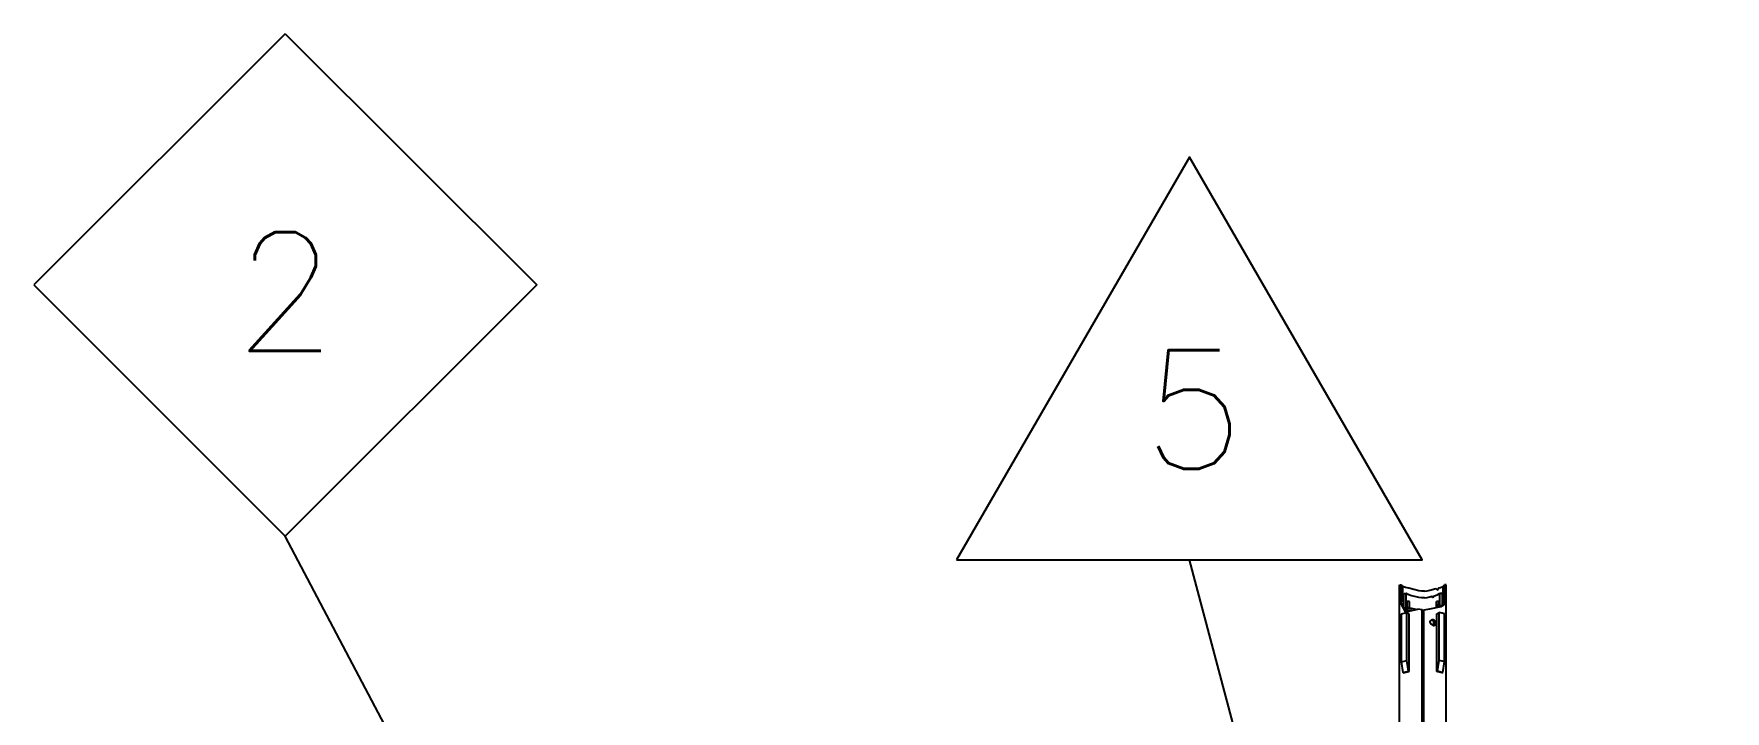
# Model space of a CAD drawing. Extents: x 1551 to 113148, y -1700 to 77018.
# Drawn here: x 18813 to 22811, y 49571 to 51174 of the extents above; entities that cross this region are included whole.
import ezdxf
from ezdxf.enums import TextEntityAlignment as Align

# ---------------------------------------------------------------- set-up
doc = ezdxf.new("R2010")
doc.units = 0
doc.header["$LTSCALE"] = 500
doc.header["$MEASUREMENT"] = 0
doc.layers.get('0').update_dxf_attribs({"linetype": 'CONTINUOUS'})
for name, color, linetype in [('M1CO1', 1, 'CONTINUOUS'), ('POSNR', 2, 'CONTINUOUS'), ('S0CO1', 7, 'CONTINUOUS'), ('S0CO2', 2, 'CONTINUOUS'), ('SAFECO1', 1, 'CONTINUOUS'), ('SOC02', 2, 'CONTINUOUS')]:
    doc.layers.add(name, color=color, linetype=linetype)
doc.styles.add('ROMANS', font='romans', dxfattribs={"height": 100})
doc.dimstyles.get("Standard").update_dxf_attribs({"dimtxt": 2, "dimasz": 2.5, "dimexe": 1, "dimexo": 1, "dimgap": 1, "dimtad": 1, "dimdsep": 46, "dimtxsty": 'ROMANS', "dimcen": 0, "dimclrd": 1, "dimclre": 1, "dimclrt": 2, "dimadec": 0, "dimazin": 0, "dimtfac": 1, "dimtmove": 2, "dimatfit": 3, "dimfxl": 1, "dimtvp": 100, "dimtolj": 1, "dimarcsym": 0})

# ---------------------------------------------------------------- blocks, each defined once
blk = doc.blocks.new('POS_DØRER')
at = {"layer": 'SOC02'}
blk.add_lwpolyline([(-5.529, -4.015), (5.477, -4.015), (-0.026, 5.516)], close=True, dxfattribs=at)
at = {"layer": 'POSNR', "color": 2, "style": 'ROMANS'}
blk.add_attdef('POS', text='', height=2.81, dxfattribs=at).set_placement((0.081, -1.861), align=Align.CENTER)
blk = doc.blocks.new('DOT')
at = {"layer": 'SAFECO1', "color": 0, "linetype": 'ByBlock'}
blk.add_line((-0.5, 0), (-1, 0), dxfattribs=at)
at = {"layer": 'SAFECO1', "color": 0, "linetype": 'ByBlock', "const_width": 0.5}
blk.add_lwpolyline([(-0.25, 0, 1), (0.25, 0, 1)], format="xyb", close=True, dxfattribs=at)
blk = doc.blocks.new('POS_VENT')
at = {"layer": 'S0CO2'}
for p, q in [((0, 5.944), (-5.944, 0)), ((0, 5.944), (5.944, 0)), ((-5.944, 0), (0, -5.944)), ((5.944, 0), (0, -5.944))]:
    blk.add_line(p, q, dxfattribs=at)
at = {"layer": 'POSNR', "color": 2, "style": 'ROMANS'}
blk.add_attdef('POS', text='', height=2.81, dxfattribs=at).set_placement((0, -1.561), align=Align.CENTER)
blk = doc.blocks.new('A$C693513BA')
at = {"color": 0, "linetype": 'ByBlock', "lineweight": -2}
for p, q in [((-1932, -7.8), (-1932.1, -11.7)), ((-1931.2, -11.4), (-1932.1, -11.7)), ((-1930.1, -12.6), (-1932.1, -11.7)), ((-1931.2, -7.4), (-1932, -7.8)), ((-1895.2, -7.4), (-1931.2, -7.4)), ((-1895.2, -11.4), (-1931.2, -11.4)), ((-1895.2, -11.4), (-1931.2, -11.4)), ((-1929.2, -13.9), (-1930.1, -12.6)), ((-1892.8, -13.9), (-1929.2, -13.9)), ((-1928.2, -13.9), (-1928.5, -14.8)), ((-1927.5, -16.1), (-1928.5, -14.8)), ((-1892.1, -14.8), (-1928.5, -14.8)), ((-1927.2, -16.9), (-1927.5, -16.1)), ((-1925.7, -21.4), (-1927.2, -16.9)), ((-1924.7, -25.3), (-1925.7, -21.4)), ((-1920.5, -28.1), (-1924.7, -25.3)), ((-1920.2, -29.4), (-1923, -32.3)), ((-1921.5, -30.2), (-1923, -32.3)), ((-1919.6, -46.1), (-1923, -32.3)), ((-1920, -28.8), (-1921.5, -30.2)), ((-1920.2, -28.4), (-1920.5, -28.1)), ((-1920, -28.8), (-1920.2, -28.4)), ((-1920, -29.1), (-1920.2, -29.4)), ((-1920, -28.8), (-1920, -29.1)), ((-1911.1, -17.9), (-1911.8, -23.6)), ((-1909, -22.6), (-1911.8, -23.6)), ((-1911.4, -23.8), (-1911.8, -23.6)), ((-1908.8, -27.3), (-1911.4, -23.8)), ((-1909.5, -16.9), (-1911.1, -17.9)), ((-1909, -16.6), (-1909.5, -16.9)), ((-1882.9, -16.6), (-1909, -16.6)), ((-1882.2, -22.6), (-1909, -22.6)), ((-1882.2, -22.6), (-1909, -22.6)), ((-1906.9, -32.7), (-1908.8, -27.3)), ((-1906, -36.5), (-1906.9, -32.7)), ((-1902.4, -38.2), (-1906, -36.5)), ((-1902.6, -38.5), (-1904.8, -41.5)), ((-1902, -39.7), (-1904.8, -41.5)), ((-1902.3, -38.3), (-1902.6, -38.5)), ((-1901.7, -39), (-1902.4, -38.2)), ((-1901.7, -39), (-1902, -39.7)), ((-1891.9, -7.4), (-1895.2, -7.4)), ((-1895.2, -7.4), (-1895.2, -11.4)), ((-1890.2, -11.4), (-1895.2, -11.4)), ((-1890.2, -11.4), (-1895.2, -11.4)), ((-1892.1, -14.8), (-1892.8, -13.9)), ((-1884.8, -25.4), (-1892.5, -25.4)), ((-1892.5, -25.4), (-1892.5, -30.4)), ((-1884.8, -30.4), (-1892.5, -30.4)), ((-1890.2, -7.4), (-1891.9, -7.4)), ((-1891.9, -7.4), (-1891.9, -11.4)), ((-1890.2, -11.4), (-1891.9, -11.4)), ((-1887.5, -8.8), (-1890.2, -7.4)), ((-1557.6, -7.4), (-1890.2, -7.4)), ((-1886.9, -12.6), (-1890.2, -11.4)), ((-1884.4, -13), (-1887.5, -8.8)), ((-1883.3, -16.1), (-1886.9, -12.6)), ((-1880.6, -25.4), (-1884.8, -25.4)), ((-1884.8, -25.4), (-1884.8, -30.4)), ((-1879.4, -30.4), (-1884.8, -30.4)), ((-1882.1, -16.9), (-1884.4, -13)), ((-1882.7, -16.9), (-1883.3, -16.1)), ((-1880.7, -19.3), (-1882.7, -16.9)), ((-1882.2, -17.6), (-1882.2, -22.6)), ((-1880.1, -22.6), (-1882.2, -22.6)), ((-1880.1, -22.6), (-1882.2, -22.6)), ((-1880.8, -19.1), (-1882.1, -16.9)), ((-1880.7, -19.4), (-1880.8, -19.1)), ((-1875.4, -46.1), (-1880.7, -19.4)), ((-1879.5, -25.4), (-1880.6, -25.4)), ((-1880.6, -25.4), (-1880.6, -30.4)), ((-1879.4, -30.4), (-1880.6, -30.4)), ((-1878.5, -30.8), (-1879.4, -30.4)), ((-1865.1, -16.9), (-1866.9, -24.5)), ((-1863.2, -29.5), (-1866.9, -24.5)), ((-1753.2, -24.5), (-1866.9, -24.5)), ((-1863.7, -11.4), (-1865.1, -16.9)), ((-1750, -11.4), (-1863.7, -11.4)), ((-1726.8, -29.5), (-1863.2, -29.5)), ((-1849.7, -40), (-1849.6, -38.8)), ((-1849.2, -37.6), (-1849.6, -38.8)), ((-1848.5, -36.4), (-1849.2, -37.6)), ((-1847.6, -35.2), (-1848.5, -36.4)), ((-1847.7, -39.6), (-1848.1, -40.8)), ((-1847, -38.4), (-1847.7, -39.6)), ((-1846.4, -34.2), (-1847.6, -35.2)), ((-1846.1, -37.2), (-1847, -38.4)), ((-1845.1, -33.3), (-1846.4, -34.2)), ((-1845, -36.2), (-1846.1, -37.2)), ((-1835.8, -36.6), (-1845.4, -36.6)), ((-1843.8, -32.7), (-1845.1, -33.3)), ((-1843.7, -35.4), (-1845, -36.2)), ((-1842.4, -32.4), (-1843.8, -32.7)), ((-1842.3, -34.7), (-1843.7, -35.4)), ((-1841.1, -32.3), (-1842.4, -32.4)), ((-1840.9, -34.4), (-1842.3, -34.7)), ((-1839.9, -32.4), (-1841.1, -32.3)), ((-1839.7, -34.3), (-1840.9, -34.4)), ((-1838.7, -32.7), (-1839.9, -32.4)), ((-1838.5, -34.4), (-1839.7, -34.3)), ((-1837.7, -33.3), (-1838.7, -32.7)), ((-1837.3, -34.7), (-1838.5, -34.4)), ((-1836.8, -34.2), (-1837.7, -33.3)), ((-1836.2, -35.4), (-1837.3, -34.7)), ((-1836.2, -35.2), (-1836.8, -34.2)), ((-1835.9, -38.8), (-1836.3, -40)), ((-1835.8, -36.4), (-1836.2, -35.2)), ((-1836.1, -35.5), (-1836.2, -35.4)), ((-1835.9, -38.8), (-1835.7, -37.6)), ((-1835.7, -37.6), (-1835.8, -36.4)), ((-1751.4, -16.9), (-1753.2, -24.5)), ((-1727.5, -28.5), (-1753.2, -24.5)), ((-1750, -11.4), (-1751.4, -16.9)), ((-1724.3, -15.5), (-1750, -11.4)), ((-1724.7, -16.9), (-1727.5, -28.5)), ((-1726.8, -29.5), (-1727.5, -28.5)), ((-1723.7, -16.9), (-1726.8, -29.5)), ((-1724.3, -15.5), (-1724.7, -16.9)), ((-1723.6, -16.5), (-1724.3, -15.5)), ((-1723.6, -16.5), (-1723.7, -16.9)), ((-1918.1, -72.6), (-1923.7, -95.8)), ((-1918.1, -52.5), (-1919.6, -46.1)), ((-1917.1, -59.1), (-1918.1, -52.5)), ((-1917.1, -66), (-1918.1, -72.6)), ((-1917.1, -59.1), (-1917.1, -66)), ((-1902.1, -72.4), (-1906.9, -92.2)), ((-1903.6, -46.1), (-1904.8, -41.5)), ((-1902.1, -52.4), (-1903.6, -46.1)), ((-1901.1, -58.9), (-1902.1, -52.4)), ((-1901.1, -65.9), (-1902.1, -72.4)), ((-1901.1, -58.9), (-1901.1, -65.9)), ((-1873.8, -78.5), (-1876.1, -89.6)), ((-1872.5, -60.5), (-1875.4, -46.1)), ((-1872.5, -64.5), (-1874.6, -75)), ((-1869.5, -95.8), (-1874.6, -75)), ((-1553.4, -60.5), (-1872.5, -60.5)), ((-1871.1, -62.5), (-1872.5, -60.5)), ((-1871.1, -62.5), (-1872.5, -64.5)), ((-1553.5, -64.5), (-1872.5, -64.5)), ((-1540.9, -62.5), (-1871.1, -62.5)), ((-1540.9, -62.5), (-1871.1, -62.5)), ((-1859, -62.5), (-1859, -62.5)), ((-1849.7, -41.2), (-1849.7, -40)), ((-1849.3, -42.4), (-1849.7, -41.2)), ((-1848.7, -43.4), (-1849.3, -42.4)), ((-1847.8, -44.3), (-1848.7, -43.4)), ((-1848.3, -42), (-1848.1, -40.8)), ((-1848.2, -43.2), (-1848.3, -42)), ((-1847.9, -44.1), (-1848.2, -43.2)), ((-1846.7, -44.9), (-1847.8, -44.3)), ((-1845.5, -45.2), (-1846.7, -44.9)), ((-1844.3, -45.3), (-1845.5, -45.2)), ((-1843.1, -45.2), (-1844.3, -45.3)), ((-1841.7, -44.9), (-1843.1, -45.2)), ((-1840.3, -44.3), (-1841.7, -44.9)), ((-1839, -43.4), (-1840.3, -44.3)), ((-1837.9, -42.4), (-1839, -43.4)), ((-1837, -41.2), (-1837.9, -42.4)), ((-1836.3, -40), (-1837, -41.2)), ((-1930.1, -112.5), (-1931.8, -113.3)), ((-1930.6, -113.7), (-1931.8, -113.3)), ((-1931.6, -117.2), (-1931.8, -113.3)), ((-1930.6, -117.8), (-1931.6, -117.2)), ((-1890.1, -113.7), (-1930.6, -113.7)), ((-1890.1, -117.8), (-1930.6, -117.8)), ((-1929.2, -111.2), (-1930.1, -112.5)), ((-1892.8, -111.2), (-1929.2, -111.2)), ((-1927.5, -109), (-1928.5, -110.3)), ((-1892.1, -110.3), (-1928.5, -110.3)), ((-1928.2, -111.2), (-1928.5, -110.3)), ((-1925.7, -103.7), (-1927.5, -109)), ((-1923.7, -95.8), (-1925.7, -103.7)), ((-1911.4, -101), (-1911.8, -101.2)), ((-1907.1, -102.2), (-1911.8, -101.2)), ((-1911.1, -106.9), (-1911.8, -101.2)), ((-1908.8, -97.5), (-1911.4, -101)), ((-1907.1, -108.2), (-1911.1, -106.9)), ((-1908.2, -95.8), (-1908.8, -97.5)), ((-1906.9, -92.2), (-1908.2, -95.8)), ((-1868, -102.2), (-1907.1, -102.2)), ((-1879.5, -108.2), (-1907.1, -108.2)), ((-1892.1, -110.3), (-1892.8, -111.2)), ((-1879.4, -94.7), (-1892.5, -94.7)), ((-1892.5, -94.7), (-1892.5, -95.8)), ((-1892.5, -95.8), (-1892.5, -99.7)), ((-1879.4, -99.7), (-1892.5, -99.7)), ((-1886.9, -112.5), (-1890.1, -113.7)), ((-1887.4, -116.3), (-1890.1, -117.8)), ((-1557.6, -117.8), (-1890.1, -117.8)), ((-1885.3, -113.3), (-1887.4, -116.3)), ((-1884.3, -110), (-1886.9, -112.5)), ((-1884.3, -110), (-1885.3, -113.3)), ((-1882.3, -112.1), (-1885.3, -113.3)), ((-1881.3, -109), (-1884.3, -110)), ((-1871.2, -105.7), (-1882.3, -112.1)), ((-1869.7, -103.7), (-1881.3, -109)), ((-1876.9, -93.7), (-1879.4, -94.7)), ((-1877.6, -98.5), (-1879.4, -99.7)), ((-1868.6, -99.7), (-1879.4, -99.7)), ((-1876.5, -96.7), (-1877.6, -98.5)), ((-1876.4, -93.4), (-1876.9, -93.7)), ((-1876.1, -89.6), (-1876.6, -95)), ((-1876.5, -95.8), (-1876.6, -95)), ((-1876.5, -96.7), (-1876.5, -95.8)), ((-1871.3, -88.6), (-1873, -90.9)), ((-1871.8, -95.8), (-1873, -90.9)), ((-1870.7, -90.9), (-1873, -90.9)), ((-1871.3, -97.9), (-1871.8, -95.8)), ((-1869, -97.9), (-1871.3, -97.9)), ((-1867.6, -103.7), (-1871.2, -105.7)), ((-1867.9, -102.7), (-1869.7, -103.7)), ((-1867.6, -103.7), (-1869.5, -95.8)), ((-1863.4, -95.8), (-1866.8, -100.6)), ((-1863.7, -113.6), (-1866.8, -100.6)), ((-1753.1, -100.6), (-1866.8, -100.6)), ((-1749.9, -113.6), (-1863.7, -113.6)), ((-1863.2, -95.6), (-1863.4, -95.8)), ((-1726.7, -95.6), (-1863.2, -95.6)), ((-1726.7, -95.6), (-1863.2, -95.6)), ((-1727.4, -96.6), (-1753.1, -100.6)), ((-1749.9, -113.6), (-1753.1, -100.6)), ((-1724.3, -109.6), (-1749.9, -113.6)), ((-1726.9, -95.8), (-1727.4, -96.6)), ((-1724.3, -109.6), (-1727.4, -96.6)), ((-1726.7, -95.6), (-1726.9, -95.8)), ((-1726.6, -95.8), (-1726.7, -95.6)), ((-1726.6, -95.8), (-1726.7, -95.6)), ((-1723.5, -108.6), (-1726.6, -95.8)), ((-1724.2, -105.7), (-1726.6, -95.8)), ((-1723.5, -108.6), (-1724.3, -109.6))]:
    blk.add_line(p, q, dxfattribs=at)

msp = doc.modelspace()

# ---------------------------------------------------------------- block references
at = {"layer": 'M1CO1', "linetype": 'Continuous', "xscale": 100, "yscale": 100, "zscale": 100}
msp.add_blockref('POS_VENT', (19406.93, 50579.713), dxfattribs=at).add_auto_attribs({'POS': '2'})
at = {"layer": 'POSNR', "linetype": 'Continuous', "xscale": 100, "yscale": 100, "zscale": 100}
msp.add_blockref('POS_DØRER', (21546.872, 50330.592), dxfattribs=at).add_auto_attribs({'POS': '5'})
at = {"layer": 'S0CO1', "rotation": 270}
msp.add_blockref('A$C693513BA', (22159.103, 47938.222), dxfattribs=at)

# ---------------------------------------------------------------- leaders
at = {"layer": 'M1CO1', "linetype": 'Continuous'}
for points, override in [([(22679.147, 43768.705), (19406.93, 49985.298)], {"dimasz": 250, "dimgap": 1, "dimtad": 0, "dimldrblk": 'DOT'}), ([(22685.996, 45636.746), (21544.273, 49929.06)], {"dimasz": 250, "dimgap": 100, "dimtad": 0, "dimldrblk": 'DOT'})]:
    msp.add_leader(points, dimstyle='Standard', override=override, dxfattribs=at)

doc.saveas('drawing.dxf')
